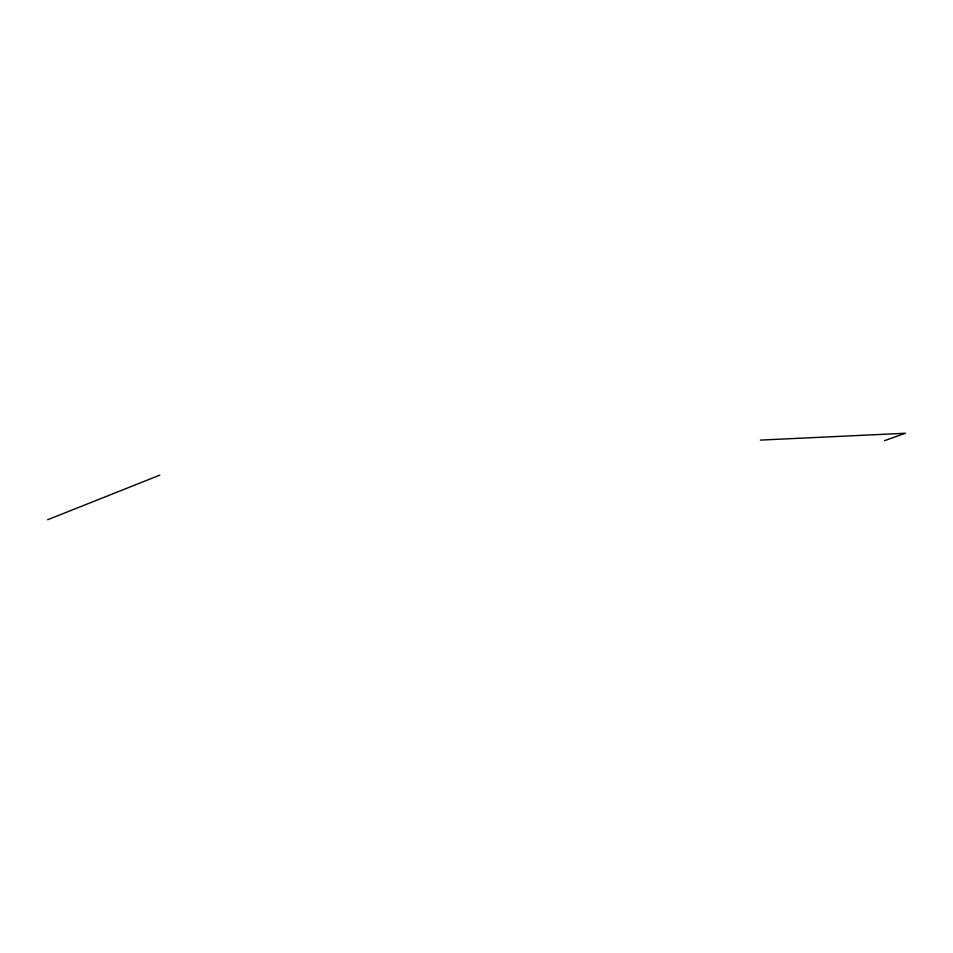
<?xml version="1.0" encoding="UTF-8"?>
<svg xmlns="http://www.w3.org/2000/svg" width="953" height="953" viewBox="0 0 953 953"><rect width="100%" height="100%" fill="white"/><g stroke="black" fill="none" stroke-linecap="round" stroke-linejoin="round"><path stroke-width="1.43" d="M47.65 519.742L159.794 475.142M884.551 440.655L905.35 433.258L760.399 440.095"/></g></svg>
